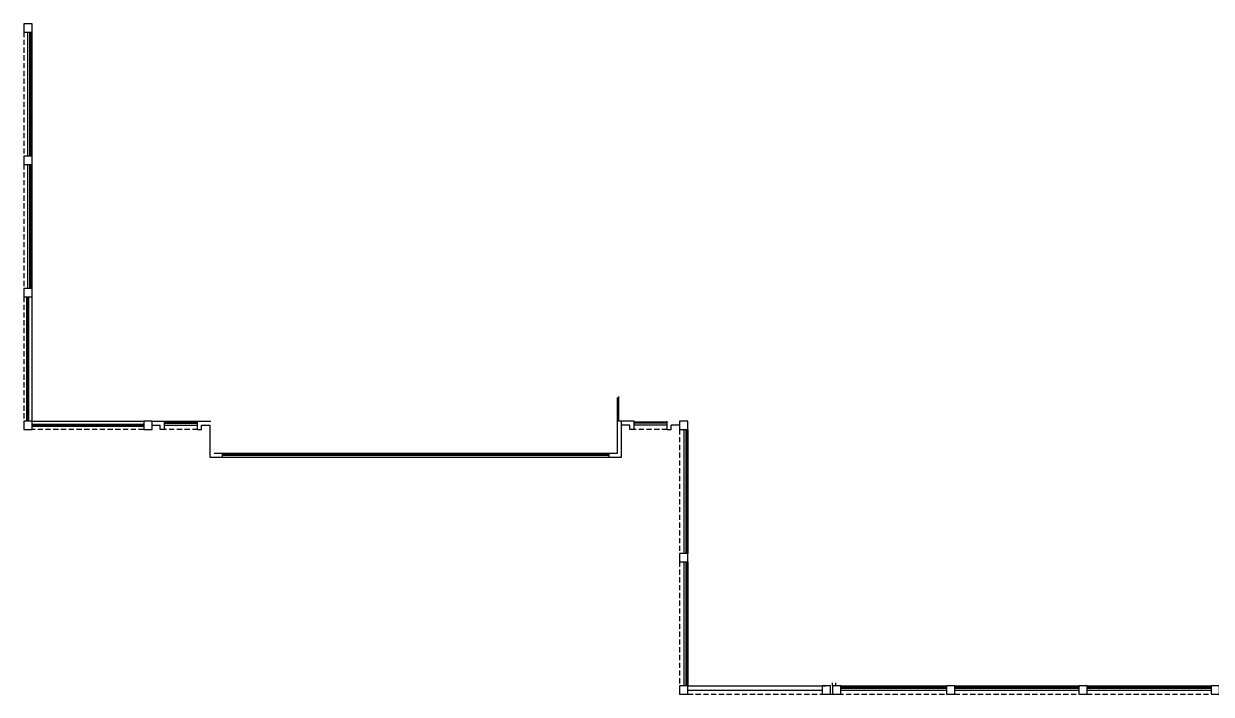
# Model space of a CAD drawing. Header units: metres. Extents: x 51 to 18146, y -212 to 18074.
# Drawn here: x 99.2 to 156.6, y 701.9 to 734.3 of the extents above; entities that cross this region are included whole.
import ezdxf

# ---------------------------------------------------------------- set-up
doc = ezdxf.new("R2010")
doc.units = ezdxf.units.M
doc.linetypes.add('HIDDEN', pattern=[0.375, 0.25, -0.125])
doc.layers.get('0').update_dxf_attribs({"color": 250})
for name, color, linetype in [('AY', 1, 'Continuous'), ('COL', 2, 'Continuous'), ('PA', 7, 'Continuous'), ('TA', 3, 'Continuous'), ('VE', 5, 'Continuous')]:
    doc.layers.add(name, color=color, linetype=linetype)
doc.layers.get('0').freeze()

# ---------------------------------------------------------------- blocks, each defined once
blk = doc.blocks.new('-COL40-')
at = {"color": 0}
blk.add_lwpolyline([(-0.2, 0.2), (-0.2, -0.2), (0.2, -0.2), (0.2, 0.2)], close=True, dxfattribs=at)

msp = doc.modelspace()

# ---------------------------------------------------------------- linework, layer by layer
at = {"layer": 'AY', "color": 0, "linetype": 'HIDDEN'}
for p, q in [((99.244, 733.915), (99.244, 727.915)), ((99.244, 727.515), (99.244, 721.515)), ((99.244, 721.115), (99.244, 715.115)), ((105.044, 714.715), (99.644, 714.715)), ((107.644, 714.715), (106.044, 714.715)), ((130.344, 714.715), (128.744, 714.715)), ((130.944, 714.715), (130.944, 708.715)), ((130.944, 708.315), (130.944, 702.315)), ((131.344, 701.915), (137.844, 701.915)), ((138.244, 701.915), (143.844, 701.915)), ((144.244, 701.915), (150.244, 701.915)), ((150.644, 701.915), (156.644, 701.915))]:
    msp.add_line(p, q, dxfattribs=at)
at = {"layer": 'PA', "color": 0}
for p, q in [((127.944, 715.115), (127.944, 716.254)), ((128.013, 715.115), (128.013, 716.304)), ((105.444, 715.115), (106.044, 715.115)), ((105.444, 714.915), (105.844, 714.915)), ((105.844, 714.715), (105.844, 714.915)), ((106.044, 714.715), (105.844, 714.715)), ((106.044, 714.715), (106.044, 715.115)), ((107.644, 715.115), (108.294, 715.115)), ((107.644, 714.715), (107.644, 715.115)), ((107.644, 714.715), (107.844, 714.715)), ((107.844, 714.715), (107.844, 714.915)), ((107.844, 714.915), (108.244, 714.915)), ((108.244, 714.915), (108.244, 713.365)), ((127.944, 713.565), (127.944, 715.115)), ((128.744, 715.115), (127.944, 715.115)), ((128.144, 713.365), (128.144, 715.115)), ((128.544, 714.915), (128.144, 714.915)), ((128.544, 714.715), (128.544, 714.915)), ((128.744, 714.715), (128.544, 714.715)), ((128.744, 714.715), (128.744, 715.115)), ((130.344, 714.715), (130.344, 715.115)), ((130.344, 714.715), (130.544, 714.715)), ((130.544, 714.715), (130.544, 714.915)), ((130.944, 714.915), (130.544, 714.915)), ((108.444, 713.565), (108.844, 713.565)), ((108.844, 713.365), (108.844, 713.565)), ((127.544, 713.365), (127.544, 713.565)), ((127.544, 713.565), (127.944, 713.565)), ((108.244, 713.365), (108.844, 713.365)), ((127.544, 713.365), (128.144, 713.365)), ((131.344, 702.315), (137.994, 702.315)), ((131.344, 702.115), (137.844, 702.115)), ((138.344, 702.315), (138.344, 702.465)), ((138.494, 702.315), (138.494, 702.465))]:
    msp.add_line(p, q, dxfattribs=at)
at = {"layer": 'TA', "color": 0}
for p, q in [((99.494, 715.115), (99.494, 721.115)), ((99.644, 715.115), (99.644, 721.115)), ((99.644, 715.115), (105.044, 715.115)), ((99.644, 714.965), (105.044, 714.965))]:
    msp.add_line(p, q, dxfattribs=at)
at = {"layer": 'VE', "color": 0}
for p, q in [((99.444, 727.915), (99.444, 733.915)), ((99.544, 727.915), (99.544, 733.915)), ((99.594, 727.915), (99.594, 733.915)), ((99.644, 727.915), (99.644, 733.915)), ((99.444, 721.515), (99.444, 727.515)), ((99.544, 721.515), (99.544, 727.515)), ((99.594, 721.515), (99.594, 727.515)), ((99.644, 721.515), (99.644, 727.515)), ((99.394, 715.115), (99.394, 721.115)), ((99.444, 715.115), (99.444, 721.115)), ((99.644, 714.915), (105.044, 714.915)), ((99.644, 714.865), (105.044, 714.865)), ((106.044, 715.115), (107.644, 715.115)), ((106.044, 715.065), (107.644, 715.065)), ((106.044, 715.015), (107.644, 715.015)), ((106.044, 714.915), (107.644, 714.915)), ((130.344, 715.065), (128.744, 715.065)), ((130.344, 715.015), (128.744, 715.015)), ((130.344, 714.915), (128.744, 714.915)), ((131.144, 714.715), (131.144, 708.715)), ((131.244, 714.715), (131.244, 708.715)), ((131.294, 714.715), (131.294, 708.715)), ((131.344, 714.715), (131.344, 708.715)), ((108.844, 713.565), (127.544, 713.565)), ((108.844, 713.515), (127.544, 713.515)), ((108.844, 713.465), (127.544, 713.465)), ((108.844, 713.365), (127.544, 713.365)), ((131.144, 708.315), (131.144, 702.315)), ((131.244, 708.315), (131.244, 702.315)), ((131.294, 708.315), (131.294, 702.315)), ((131.344, 708.315), (131.344, 702.315)), ((138.744, 702.315), (143.844, 702.315)), ((138.744, 702.265), (143.844, 702.265)), ((138.744, 702.215), (143.844, 702.215)), ((138.744, 702.115), (143.844, 702.115)), ((144.244, 702.315), (150.244, 702.315)), ((144.244, 702.265), (150.244, 702.265)), ((144.244, 702.215), (150.244, 702.215)), ((144.244, 702.115), (150.244, 702.115)), ((150.644, 702.315), (156.644, 702.315)), ((150.644, 702.265), (156.644, 702.265)), ((150.644, 702.215), (156.644, 702.215)), ((150.644, 702.115), (156.644, 702.115))]:
    msp.add_line(p, q, dxfattribs=at)

# ---------------------------------------------------------------- block references
at = {"layer": 'COL', "color": 0}
for p in [(99.444, 734.115), (99.444, 727.715), (99.444, 721.315), (99.444, 721.315), (99.444, 714.915), (105.244, 714.915), (131.144, 714.915), (131.144, 708.515), (131.144, 702.115), (138.044, 702.115), (138.544, 702.115), (144.044, 702.115), (150.444, 702.115), (156.844, 702.115)]:
    msp.add_blockref('-COL40-', p, dxfattribs=at)

doc.saveas('drawing.dxf')
